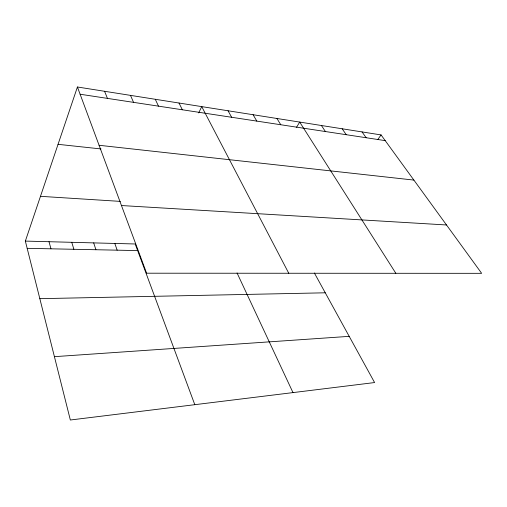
<?xml version="1.0" encoding="UTF-8"?>
<svg xmlns="http://www.w3.org/2000/svg" width="507" height="507" viewBox="0 0 507 507"><rect width="100%" height="100%" fill="white"/><g stroke="black" fill="none" stroke-linecap="round" stroke-linejoin="round"><path stroke-width="0.76" d="M314.384 273.007L374.597 382.557L70.346 420.005L25.35 241.091L77.425 86.995L381.061 134.919L481.65 273.324L146.605 273.203L77.425 86.995M198.681 112.915L201.729 106.616L288.762 273.254M296.544 127.289L299.7 122.079L395.84 273.292M377.88 139.412L381.061 134.919M54.414 356.668L349.203 336.35M39.831 298.674L325.266 292.805M27.169 248.329L137.644 250.591M25.35 241.091L135.198 243.981L194.802 404.687M121.465 205.538L446.509 224.975M40.478 196.323L120.343 201.387M58.051 144.324L101.001 148.944M99.08 145.281L413.889 180.086M80.112 94.232L385.206 140.629M362.042 131.915L366.143 137.727M342.181 128.784L346.224 134.697M321.419 125.502L325.399 131.535M276.949 118.486L280.764 124.747M253.094 114.721L256.808 121.103M228.049 110.767L231.648 117.275M179.003 103.029L182.349 109.778M237.048 272.956L292.989 392.602M155.281 99.283L158.488 106.153M130.495 95.367L133.55 102.357M104.569 91.279L107.452 98.39M114.816 243.449L117.161 250.173M93.687 242.891L95.918 249.736M71.766 242.314L73.87 249.286M49.002 241.712L50.973 248.817"/></g></svg>
